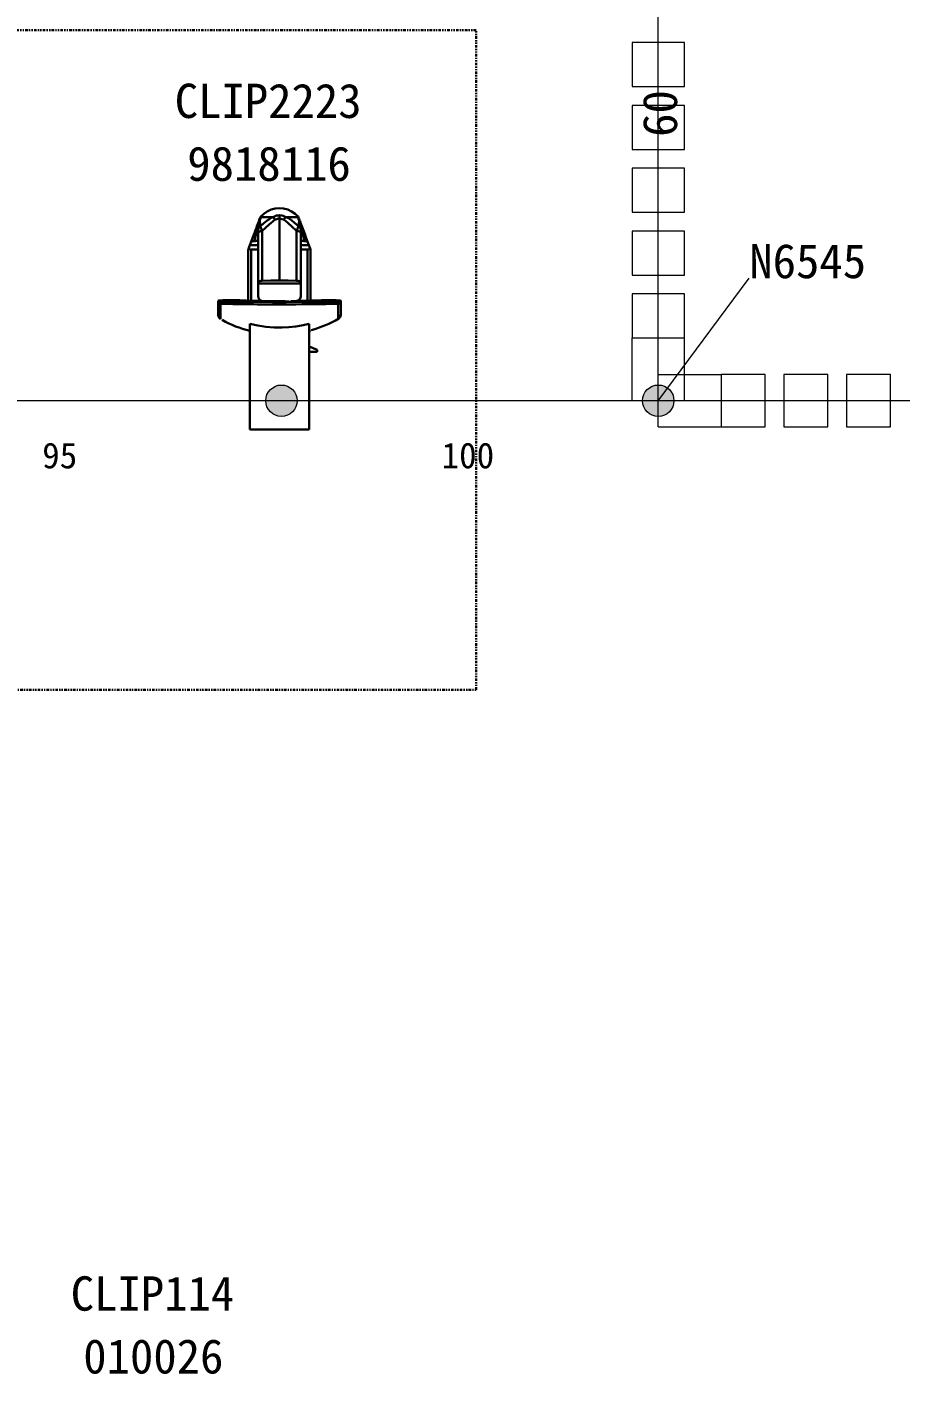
# Model space of a CAD drawing. Header units: millimetres. Extents: x 6 to 3615, y -854 to 0.
# Drawn here: x 1904.3 to 1973.8, y -542.7 to -435.4 of the extents above; entities that cross this region are included whole.
import ezdxf

# ---------------------------------------------------------------- set-up
doc = ezdxf.new("R2010")
doc.units = ezdxf.units.MM
doc.linetypes.add('ACAD_ISO05W100', pattern=[0.35, 0.2, -0.05, 0, -0.05, 0, -0.05])
doc.styles.add('4eff5b8b_Style', font='simfang.ttf')

msp = doc.modelspace()

# ---------------------------------------------------------------- hatches: boundary and pattern name
h = msp.add_hatch(color=256)
edge = h.paths.add_edge_path()
edge.add_arc((1924.56, -465.19), 1.25, 0, 360)
h = msp.add_hatch(color=256)
edge = h.paths.add_edge_path()
edge.add_arc((1924.56, -465.19), 1.25, 0, 360)
h = msp.add_hatch(color=256)
edge = h.paths.add_edge_path()
edge.add_arc((1954.56, -465.19), 1.25, 0, 360)
h = msp.add_hatch(color=256)
edge = h.paths.add_edge_path()
edge.add_arc((1954.56, -465.19), 1.25, 0, 360)

# ---------------------------------------------------------------- linework, layer by layer
at = {"linetype": 'ACAD_ISO05W100', "lineweight": 30}
for p, q in [((1940.06, -435.69), (1840.06, -435.69)), ((1940.06, -488.19), (1940.06, -435.69)), ((1840.06, -488.19), (1940.06, -488.19))]:
    msp.add_line(p, q, dxfattribs=at)
at = {"linetype": 'Continuous', "lineweight": 0}
for p, q in [((1956.65, -436.69), (1952.48, -436.69)), ((1952.48, -436.69), (1952.48, -440.19)), ((1956.65, -440.19), (1956.65, -436.69)), ((1952.48, -440.19), (1956.65, -440.19)), ((1956.65, -440.19), (1956.65, -440.19)), ((1956.65, -441.69), (1952.48, -441.69)), ((1952.48, -441.69), (1952.48, -445.19)), ((1956.65, -445.19), (1956.65, -441.69)), ((1952.48, -445.19), (1956.65, -445.19)), ((1956.65, -445.19), (1956.65, -445.19)), ((1956.65, -446.69), (1952.48, -446.69)), ((1952.48, -446.69), (1952.48, -450.19)), ((1956.65, -450.19), (1956.65, -446.69)), ((1952.48, -450.19), (1956.65, -450.19)), ((1956.65, -450.19), (1956.65, -450.19)), ((1956.65, -451.69), (1952.48, -451.69)), ((1952.48, -451.69), (1952.48, -455.19)), ((1956.65, -455.19), (1956.65, -451.69)), ((1952.48, -455.19), (1956.65, -455.19)), ((1956.65, -455.19), (1956.65, -455.19)), ((1956.65, -456.69), (1952.48, -456.69)), ((1952.48, -456.69), (1952.48, -460.19)), ((1956.65, -460.19), (1956.65, -456.69)), ((1952.48, -460.19), (1956.65, -460.19)), ((1956.65, -460.19), (1956.65, -460.19)), ((1963.06, -463.11), (1959.56, -463.11)), ((1959.56, -463.11), (1959.56, -467.28)), ((1963.06, -467.28), (1963.06, -463.11)), ((1968.06, -463.11), (1964.56, -463.11)), ((1964.56, -463.11), (1964.56, -467.28)), ((1968.06, -467.28), (1968.06, -463.11)), ((1973.06, -463.11), (1969.56, -463.11)), ((1969.56, -463.11), (1969.56, -467.28)), ((1973.06, -467.28), (1973.06, -463.11)), ((1959.56, -467.28), (1963.06, -467.28)), ((1959.56, -467.28), (1959.56, -467.28)), ((1964.56, -467.28), (1968.06, -467.28)), ((1964.56, -467.28), (1964.56, -467.28)), ((1969.56, -467.28), (1973.06, -467.28)), ((1969.56, -467.28), (1969.56, -467.28))]:
    msp.add_line(p, q, dxfattribs=at)
at = {"linetype": 'Continuous', "lineweight": 13}
for points in [[(1954.56, -465.19), (1954.56, -420.19)], [(1954.56, -465.19), (1961.81, -455.44)], [(1954.56, -465.19), (1869.56, -465.19)], [(2004.56, -465.19), (1954.56, -465.19)]]:
    msp.add_lwpolyline(points, dxfattribs=at)
at = {"linetype": 'ACAD_ISO05W100', "lineweight": 30}
msp.add_lwpolyline([(1840.06, -488.19), (1940.06, -488.19), (1940.06, -435.69), (1840.06, -435.69), (1840.06, -488.19)], close=True, dxfattribs=at)
at = {"linetype": 'Continuous', "lineweight": 0}
for points in [[(1956.65, -440.19), (1956.65, -436.69), (1952.48, -436.69), (1952.48, -440.19), (1956.65, -440.19)], [(1956.65, -445.19), (1956.65, -441.69), (1952.48, -441.69), (1952.48, -445.19), (1956.65, -445.19)], [(1956.65, -450.19), (1956.65, -446.69), (1952.48, -446.69), (1952.48, -450.19), (1956.65, -450.19)], [(1956.65, -455.19), (1956.65, -451.69), (1952.48, -451.69), (1952.48, -455.19), (1956.65, -455.19)], [(1956.65, -460.19), (1956.65, -456.69), (1952.48, -456.69), (1952.48, -460.19), (1956.65, -460.19)], [(1959.56, -467.28), (1963.06, -467.28), (1963.06, -463.11), (1959.56, -463.11), (1959.56, -467.28)], [(1964.56, -467.28), (1968.06, -467.28), (1968.06, -463.11), (1964.56, -463.11), (1964.56, -467.28)], [(1969.56, -467.28), (1973.06, -467.28), (1973.06, -463.11), (1969.56, -463.11), (1969.56, -467.28)]]:
    msp.add_lwpolyline(points, close=True, dxfattribs=at)
at = {"linetype": 'Continuous', "lineweight": 30}
for points in [[(1923.43, -450.12), (1923.16, -450.31)], [(1923.74, -449.98), (1923.43, -450.12)], [(1924.07, -449.9), (1923.74, -449.98)], [(1924.4, -449.87), (1924.07, -449.9)], [(1924.73, -449.9), (1924.4, -449.87)], [(1925.06, -449.98), (1924.73, -449.9)], [(1925.36, -450.12), (1925.06, -449.98)], [(1925.64, -450.31), (1925.36, -450.12)], [(1922.61, -451.29), (1922.56, -451.43)], [(1922.61, -451.29), (1922.75, -450.92)], [(1922.61, -451.29), (1922.64, -451.21)], [(1922.62, -451.33), (1922.61, -451.29)], [(1922.65, -451.36), (1922.62, -451.33)], [(1922.62, -451.51), (1922.65, -451.36)], [(1922.64, -451.21), (1922.67, -451.12)], [(1922.67, -451.25), (1922.65, -451.36)], [(1922.65, -451.36), (1922.69, -451.36)], [(1922.75, -450.92), (1922.67, -451.12)], [(1922.67, -451.12), (1922.71, -451.05)], [(1922.68, -451.12), (1922.67, -451.12)], [(1922.7, -451.14), (1922.67, -451.25)], [(1922.68, -451.12), (1922.7, -451.14)], [(1922.69, -451.36), (1922.71, -451.36)], [(1922.7, -451.14), (1922.71, -451.1)], [(1922.73, -451.01), (1922.71, -451.05)], [(1922.71, -451.1), (1922.76, -451.02)], [(1922.73, -451.05), (1922.71, -451.1)], [(1922.73, -451.16), (1922.71, -451.25)], [(1922.71, -451.25), (1922.71, -451.36)], [(1922.71, -451.56), (1922.71, -451.36)], [(1922.71, -451.36), (1922.71, -451.83)], [(1922.73, -451.01), (1922.76, -450.98)], [(1922.76, -451.08), (1922.73, -451.16)], [(1922.78, -450.83), (1922.75, -450.92)], [(1922.75, -450.92), (1922.78, -450.83)], [(1922.81, -451.35), (1922.75, -451.42)], [(1922.76, -450.98), (1922.78, -450.97)], [(1922.76, -451.02), (1922.78, -450.99)], [(1922.79, -451.01), (1922.76, -451.08)], [(1922.78, -450.83), (1922.82, -450.73)], [(1922.78, -450.97), (1922.79, -450.96)], [(1922.78, -450.99), (1922.79, -450.98)], [(1922.79, -450.96), (1922.8, -450.96)], [(1922.79, -450.98), (1922.8, -450.98)], [(1922.8, -450.99), (1922.79, -451.01)], [(1922.79, -451.01), (1922.8, -451)], [(1922.8, -450.96), (1922.81, -450.95)], [(1922.8, -450.97), (1922.8, -450.98)], [(1922.8, -450.97), (1922.8, -450.97)], [(1922.8, -450.98), (1922.8, -450.97)], [(1922.8, -451), (1922.81, -450.98)], [(1922.8, -450.98), (1922.8, -450.99)], [(1922.8, -450.98), (1922.8, -450.98)], [(1922.81, -450.95), (1922.82, -450.95)], [(1922.81, -450.95), (1922.81, -450.95)], [(1922.81, -450.97), (1922.82, -450.96)], [(1922.81, -450.98), (1922.81, -450.97)], [(1922.89, -451.31), (1922.81, -451.35)], [(1922.84, -450.66), (1922.82, -450.73)], [(1922.83, -450.69), (1922.82, -450.73)], [(1922.82, -450.88), (1922.86, -450.74)], [(1922.83, -450.87), (1922.82, -450.88)], [(1922.82, -450.88), (1922.82, -450.95)], [(1922.82, -450.96), (1922.82, -450.95)], [(1922.86, -450.63), (1922.83, -450.69)], [(1922.84, -450.66), (1922.83, -450.69)], [(1922.83, -450.87), (1922.84, -450.94)], [(1922.86, -450.63), (1922.84, -450.66)], [(1922.86, -450.64), (1922.84, -450.66)], [(1922.84, -450.94), (1922.86, -451.08)], [(1922.86, -450.63), (1922.91, -450.55)], [(1922.91, -450.57), (1922.86, -450.63)], [(1922.88, -450.68), (1922.86, -450.74)], [(1922.86, -451.08), (1922.89, -451.31)], [(1922.88, -450.68), (1922.9, -450.61)], [(1922.92, -450.54), (1922.89, -450.59)], [(1922.89, -451.31), (1923.16, -451.06)], [(1922.89, -451.33), (1922.89, -451.31)], [(1922.93, -451.42), (1922.89, -451.33)], [(1922.91, -450.57), (1922.9, -450.61)], [(1922.91, -450.55), (1922.92, -450.54)], [(1922.91, -450.57), (1922.91, -450.55)], [(1922.97, -450.57), (1922.91, -450.57)], [(1923.16, -450.31), (1922.92, -450.54)], [(1922.97, -450.57), (1923.08, -450.57)], [(1923.08, -450.57), (1923.23, -450.57)], [(1923.16, -451.06), (1923.41, -450.86)], [(1923.23, -450.57), (1923.42, -450.57)], [(1923.3, -451.42), (1923.61, -451.14)], [(1923.6, -450.73), (1923.41, -450.86)], [(1923.65, -450.57), (1923.42, -450.57)], [(1923.6, -450.73), (1923.75, -450.64)], [(1923.61, -451.14), (1923.71, -451.05)], [(1923.9, -450.57), (1923.65, -450.57)], [(1923.71, -451.05), (1923.9, -450.9)], [(1923.75, -450.64), (1923.9, -450.57)], [(1924.05, -450.5), (1923.9, -450.57)], [(1923.99, -450.68), (1923.9, -450.57)], [(1923.9, -450.9), (1924.07, -450.78)], [(1924.07, -450.78), (1923.99, -450.68)], [(1924.16, -450.46), (1924.05, -450.5)], [(1924.07, -450.78), (1924.1, -450.77)], [(1924.1, -450.77), (1924.24, -450.72)], [(1924.16, -450.46), (1924.28, -450.44)], [(1924.24, -450.72), (1924.4, -450.7)], [(1924.28, -450.44), (1924.4, -450.43)], [(1924.4, -450.43), (1924.4, -450.56)], [(1924.4, -450.43), (1924.6, -450.45)], [(1924.4, -450.56), (1924.4, -450.7)], [(1924.4, -450.7), (1924.4, -455.62)], [(1924.44, -450.7), (1924.4, -450.7)], [(1924.59, -450.73), (1924.44, -450.7)], [(1924.73, -450.78), (1924.59, -450.73)], [(1924.6, -450.45), (1924.7, -450.48)], [(1924.7, -450.48), (1924.8, -450.52)], [(1924.82, -450.67), (1924.73, -450.78)], [(1924.73, -450.78), (1924.88, -450.88)], [(1924.8, -450.52), (1924.9, -450.57)], [(1924.9, -450.57), (1924.82, -450.67)], [(1924.88, -450.88), (1925.07, -451.03)], [(1924.9, -450.57), (1925.11, -450.67)], [(1925.15, -450.57), (1924.9, -450.57)], [(1925.07, -451.03), (1925.39, -451.32)], [(1925.11, -450.67), (1925.39, -450.86)], [(1925.15, -450.57), (1925.37, -450.57)], [(1925.37, -450.57), (1925.57, -450.57)], [(1925.39, -450.86), (1925.6, -451.03)], [(1925.39, -451.32), (1925.77, -451.68)], [(1925.72, -450.57), (1925.57, -450.57)], [(1925.6, -451.03), (1925.91, -451.31)], [(1925.88, -450.54), (1925.64, -450.31)], [(1925.83, -450.57), (1925.72, -450.57)], [(1925.89, -450.57), (1925.83, -450.57)], [(1925.87, -451.4), (1925.91, -451.31)], [(1925.88, -450.54), (1925.88, -450.55)], [(1925.88, -450.54), (1925.91, -450.59)], [(1925.88, -450.55), (1925.93, -450.63)], [(1925.88, -450.55), (1925.89, -450.57)], [(1925.9, -450.61), (1925.89, -450.57)], [(1925.89, -450.57), (1925.93, -450.63)], [(1925.92, -450.66), (1925.9, -450.61)], [(1925.91, -451.31), (1925.92, -451.21)], [(1925.91, -451.31), (1925.99, -451.36)], [(1925.93, -450.73), (1925.92, -450.66)], [(1925.92, -451.21), (1925.95, -451.02)], [(1925.93, -450.63), (1925.95, -450.66)], [(1925.93, -450.63), (1925.96, -450.69)], [(1925.98, -450.88), (1925.93, -450.73)], [(1925.95, -450.66), (1925.96, -450.69)], [(1925.96, -450.69), (1925.95, -450.66)], [(1925.95, -450.66), (1925.96, -450.69)], [(1925.97, -450.87), (1925.95, -451.02)], [(1925.96, -450.69), (1925.98, -450.74)], [(1925.97, -450.87), (1925.98, -450.88)], [(1926.01, -450.81), (1925.98, -450.74)], [(1925.98, -450.95), (1925.98, -450.88)], [(1925.98, -450.95), (1925.98, -450.96)], [(1925.98, -450.95), (1925.98, -450.95)], [(1925.99, -450.95), (1925.98, -450.95)], [(1925.98, -450.96), (1925.98, -450.97)], [(1925.98, -450.97), (1925.99, -450.98)], [(1926, -450.96), (1925.99, -450.95)], [(1925.99, -450.98), (1925.99, -450.97)], [(1926, -450.97), (1925.99, -450.97)], [(1925.99, -450.98), (1926.01, -451.01)], [(1925.99, -450.98), (1926, -450.99)], [(1925.99, -450.98), (1925.99, -450.98)], [(1926.05, -451.42), (1925.99, -451.36)], [(1926.01, -450.96), (1926, -450.96)], [(1926, -450.98), (1926, -450.97)], [(1926, -450.98), (1926, -450.98)], [(1926.01, -450.98), (1926, -450.98)], [(1926, -450.99), (1926.01, -451.01)], [(1926.01, -450.81), (1926.04, -450.9)], [(1926.04, -450.9), (1926.01, -450.81)], [(1926.01, -450.96), (1926.03, -450.98)], [(1926.01, -450.98), (1926.02, -450.99)], [(1926.04, -451.08), (1926.01, -451.01)], [(1926.02, -451), (1926.02, -450.99)], [(1926.05, -451.04), (1926.02, -451)], [(1926.05, -451.01), (1926.03, -450.98)], [(1926.08, -451.02), (1926.04, -450.9)], [(1926.04, -451.08), (1926.07, -451.17)], [(1926.08, -451.04), (1926.05, -451.01)], [(1926.09, -451.14), (1926.05, -451.04)], [(1926.07, -451.17), (1926.09, -451.26)], [(1926.18, -451.29), (1926.08, -451.02)], [(1926.12, -451.12), (1926.08, -451.02)], [(1926.12, -451.12), (1926.08, -451.04)], [(1926.09, -451.14), (1926.11, -451.12)], [(1926.13, -451.25), (1926.09, -451.14)], [(1926.09, -451.36), (1926.09, -451.26)], [(1926.09, -451.36), (1926.09, -451.56)], [(1926.11, -451.36), (1926.09, -451.36)], [(1926.11, -451.12), (1926.12, -451.12)], [(1926.15, -451.36), (1926.11, -451.36)], [(1926.14, -451.17), (1926.12, -451.12)], [(1926.15, -451.36), (1926.13, -451.25)], [(1926.18, -451.29), (1926.14, -451.17)], [(1926.18, -451.32), (1926.15, -451.36)], [(1926.19, -451.55), (1926.15, -451.36)], [(1926.18, -451.29), (1926.18, -451.32)], [(1926.21, -451.35), (1926.18, -451.29)], [(1926.27, -451.51), (1926.21, -451.35)], [(1922.28, -452.17), (1922.04, -452.82)], [(1922.36, -451.97), (1922.28, -452.17)], [(1922.28, -452.17), (1922.31, -452.18)], [(1922.31, -452.18), (1922.38, -452.21)], [(1922.43, -451.77), (1922.36, -451.97)], [(1922.38, -452.21), (1922.47, -452.24)], [(1922.47, -452.24), (1922.38, -452.48)], [(1922.5, -451.58), (1922.43, -451.77)], [(1922.52, -451.99), (1922.47, -452.24)], [(1922.47, -452.24), (1922.47, -452.48)], [(1922.5, -451.58), (1922.56, -451.43)], [(1922.56, -451.43), (1922.5, -451.58)], [(1922.57, -451.76), (1922.52, -451.99)], [(1922.57, -451.76), (1922.62, -451.51)], [(1922.66, -452.44), (1922.69, -452.43)], [(1922.69, -452.43), (1922.71, -452.43)], [(1922.71, -451.56), (1922.72, -451.49)], [(1922.71, -451.59), (1922.71, -451.56)], [(1922.71, -451.7), (1922.71, -451.59)], [(1922.71, -451.83), (1922.71, -451.7)], [(1922.71, -451.83), (1922.73, -451.78)], [(1922.71, -455.75), (1922.71, -451.83)], [(1922.71, -452.43), (1922.71, -452.46)], [(1922.75, -451.42), (1922.72, -451.49)], [(1922.73, -451.78), (1922.79, -451.74)], [(1922.89, -451.7), (1922.79, -451.74)], [(1922.89, -451.7), (1923.01, -451.68)], [(1922.98, -451.54), (1922.93, -451.42)], [(1923.03, -451.68), (1922.98, -451.54)], [(1923.01, -451.68), (1923.03, -451.68)], [(1923.03, -451.68), (1923.3, -451.42)], [(1923.03, -455.65), (1923.03, -451.68)], [(1925.77, -451.68), (1925.78, -451.65)], [(1925.77, -455.65), (1925.77, -451.68)], [(1925.89, -451.7), (1925.77, -451.68)], [(1925.78, -451.65), (1925.83, -451.52)], [(1925.83, -451.52), (1925.87, -451.4)], [(1926, -451.73), (1925.89, -451.7)], [(1926.07, -451.78), (1926, -451.73)], [(1926.08, -451.49), (1926.05, -451.42)], [(1926.07, -451.78), (1926.09, -451.83)], [(1926.09, -451.56), (1926.08, -451.49)], [(1926.09, -451.56), (1926.09, -451.66)], [(1926.09, -451.66), (1926.09, -451.78)], [(1926.09, -451.78), (1926.09, -451.83)], [(1926.09, -452.72), (1926.09, -451.83)], [(1926.09, -451.83), (1926.09, -455.75)], [(1926.1, -452.43), (1926.09, -452.43)], [(1926.14, -452.44), (1926.1, -452.43)], [(1926.23, -451.76), (1926.19, -451.55)], [(1926.27, -451.94), (1926.23, -451.76)], [(1926.33, -451.69), (1926.27, -451.51)], [(1926.3, -452.08), (1926.27, -451.94)], [(1926.33, -452.24), (1926.3, -452.08)], [(1926.42, -451.92), (1926.33, -451.69)], [(1926.33, -451.69), (1926.42, -451.92)], [(1926.33, -452.24), (1926.42, -452.21)], [(1926.33, -452.24), (1926.42, -452.48)], [(1926.33, -452.48), (1926.33, -452.24)], [(1926.51, -452.17), (1926.42, -451.92)], [(1926.42, -452.21), (1926.49, -452.18)], [(1926.51, -452.17), (1926.49, -452.18)], [(1926.75, -452.82), (1926.51, -452.17)], [(1921.93, -453.12), (1921.92, -453.2)], [(1921.92, -457.22), (1921.92, -453.2)], [(1921.93, -453.12), (1922, -452.95)], [(1921.95, -453.07), (1921.93, -453.12)], [(1921.95, -453.07), (1922, -452.95)], [(1922.01, -453.13), (1921.95, -453.07)], [(1922, -452.95), (1922.04, -452.82)], [(1922.1, -453.16), (1922.01, -453.13)], [(1922.09, -452.69), (1922.04, -452.82)], [(1922.71, -452.82), (1922.04, -452.82)], [(1922.14, -452.6), (1922.09, -452.69)], [(1922.1, -453.16), (1922.15, -453.16)], [(1922.2, -452.53), (1922.14, -452.6)], [(1922.71, -453.16), (1922.15, -453.16)], [(1922.15, -457.23), (1922.15, -453.16)], [(1922.29, -452.49), (1922.2, -452.53)], [(1922.38, -452.48), (1922.29, -452.49)], [(1922.38, -452.48), (1922.47, -452.48)], [(1922.54, -452.47), (1922.47, -452.48)], [(1922.54, -452.47), (1922.61, -452.46)], [(1922.61, -452.46), (1922.66, -452.44)], [(1922.71, -452.52), (1922.71, -452.54)], [(1926.09, -452.49), (1926.09, -452.46)], [(1926.09, -452.46), (1926.09, -452.46)], [(1926.09, -452.72), (1926.09, -452.7)], [(1926.75, -452.82), (1926.09, -452.82)], [(1926.64, -453.16), (1926.09, -453.16)], [(1926.19, -452.46), (1926.14, -452.44)], [(1926.26, -452.47), (1926.19, -452.46)], [(1926.33, -452.48), (1926.26, -452.47)], [(1926.33, -452.48), (1926.42, -452.48)], [(1926.42, -452.48), (1926.48, -452.48)], [(1926.48, -452.48), (1926.53, -452.5)], [(1926.53, -452.5), (1926.61, -452.54)], [(1926.61, -452.54), (1926.67, -452.62)], [(1926.64, -453.16), (1926.74, -453.15)], [(1926.64, -457.23), (1926.64, -453.16)], [(1926.71, -452.72), (1926.67, -452.62)], [(1926.71, -452.72), (1926.75, -452.82)], [(1926.74, -453.15), (1926.82, -453.1)], [(1926.8, -452.95), (1926.75, -452.82)], [(1926.84, -453.07), (1926.8, -452.95)], [(1926.84, -453.07), (1926.82, -453.1)], [(1926.84, -453.07), (1926.86, -453.12)], [(1926.86, -453.12), (1926.88, -453.2)], [(1926.88, -457.22), (1926.88, -453.2)], [(1923.71, -455.63), (1923.03, -455.65)], [(1924.4, -455.62), (1923.71, -455.63)], [(1925.09, -455.63), (1924.4, -455.62)], [(1925.77, -455.65), (1925.09, -455.63)], [(1922.72, -455.73), (1922.71, -455.75)], [(1922.71, -455.85), (1922.71, -455.75)], [(1922.71, -455.75), (1922.71, -455.85)], [(1924.4, -455.85), (1922.71, -455.85)], [(1922.71, -456.88), (1922.71, -455.85)], [(1922.77, -455.7), (1922.72, -455.73)], [(1922.84, -455.68), (1922.77, -455.7)], [(1922.93, -455.66), (1922.84, -455.68)], [(1923.03, -455.65), (1922.93, -455.66)], [(1924.4, -455.85), (1926.09, -455.85)], [(1925.87, -455.66), (1925.77, -455.65)], [(1925.96, -455.68), (1925.87, -455.66)], [(1926.03, -455.7), (1925.96, -455.68)], [(1926.08, -455.73), (1926.03, -455.7)], [(1926.09, -455.75), (1926.08, -455.73)], [(1926.09, -455.75), (1926.09, -455.85)], [(1926.09, -455.85), (1926.09, -456.88)], [(1919.53, -457.23), (1919.52, -457.25)], [(1919.55, -457.33), (1919.52, -457.25)], [(1919.52, -457.25), (1919.52, -457.44)], [(1919.52, -457.44), (1919.52, -457.68)], [(1919.52, -457.44), (1919.52, -457.65)], [(1919.52, -457.88), (1919.52, -457.65)], [(1919.52, -457.68), (1919.52, -457.65)], [(1919.52, -457.68), (1919.52, -457.88)], [(1919.53, -457.23), (1919.58, -457.21)], [(1919.59, -457.4), (1919.55, -457.33)], [(1919.89, -457.2), (1919.58, -457.21)], [(1919.58, -457.21), (1919.58, -457.22)], [(1919.58, -457.22), (1919.59, -457.24)], [(1919.59, -457.24), (1919.6, -457.26)], [(1919.59, -457.4), (1919.65, -457.45)], [(1919.6, -457.26), (1919.62, -457.28)], [(1919.62, -457.28), (1919.65, -457.3)], [(1919.65, -457.3), (1919.66, -457.3)], [(1919.65, -457.45), (1919.72, -457.48)], [(1919.66, -457.3), (1920.03, -457.31)], [(1919.66, -457.35), (1919.66, -457.3)], [(1919.67, -457.4), (1919.66, -457.35)], [(1919.69, -457.45), (1919.67, -457.4)], [(1919.72, -457.48), (1919.69, -457.45)], [(1919.72, -457.48), (1920.03, -457.49)], [(1919.72, -457.76), (1919.72, -457.48)], [(1919.72, -457.93), (1919.72, -457.76)], [(1919.89, -457.2), (1920.23, -457.19)], [(1920.03, -457.31), (1920.44, -457.31)], [(1920.03, -457.49), (1920.4, -457.49)], [(1920.59, -457.19), (1920.23, -457.19)], [(1920.4, -457.49), (1920.7, -457.5)], [(1920.44, -457.31), (1920.87, -457.32)], [(1920.59, -457.19), (1920.78, -457.2)], [(1920.7, -457.5), (1920.96, -457.5)], [(1921.25, -457.2), (1920.78, -457.2)], [(1920.87, -457.32), (1921.33, -457.32)], [(1920.96, -457.5), (1921.21, -457.51)], [(1921.21, -457.51), (1921.46, -457.51)], [(1921.74, -457.22), (1921.25, -457.2)], [(1921.81, -457.32), (1921.33, -457.32)], [(1921.46, -457.51), (1921.85, -457.51)], [(1922.25, -457.23), (1921.74, -457.22)], [(1922.3, -457.33), (1921.81, -457.32)], [(1921.85, -457.51), (1922.33, -457.51)], [(1922.77, -457.24), (1922.25, -457.23)], [(1922.82, -457.33), (1922.3, -457.33)], [(1922.33, -457.51), (1922.62, -457.52)], [(1922.62, -457.52), (1923.1, -457.52)], [(1922.72, -457), (1922.71, -456.88)], [(1922.78, -457.11), (1922.72, -457)], [(1922.73, -457.03), (1922.72, -457)], [(1922.78, -457.11), (1922.72, -457)], [(1923.31, -457.26), (1922.77, -457.24)], [(1922.82, -457.16), (1922.78, -457.11)], [(1922.78, -457.11), (1922.87, -457.2)], [(1922.87, -457.2), (1922.78, -457.11)], [(1923.34, -457.33), (1922.82, -457.33)], [(1922.87, -457.2), (1922.97, -457.25)], [(1922.97, -457.25), (1922.87, -457.2)], [(1922.97, -457.25), (1922.95, -457.24)], [(1923.1, -457.52), (1923.45, -457.52)], [(1923.85, -457.27), (1923.31, -457.26)], [(1923.86, -457.34), (1923.34, -457.33)], [(1923.45, -457.52), (1923.79, -457.52)], [(1923.79, -457.52), (1924.1, -457.52)], [(1924.4, -457.27), (1923.85, -457.27)], [(1924.4, -457.34), (1923.86, -457.34)], [(1924.1, -457.52), (1924.4, -457.52)], [(1924.85, -457.27), (1924.4, -457.27)], [(1924.93, -457.34), (1924.4, -457.34)], [(1924.4, -457.52), (1924.67, -457.52)], [(1924.67, -457.52), (1924.97, -457.52)], [(1925.46, -457.33), (1924.85, -457.27)], [(1925.46, -457.33), (1924.93, -457.34)], [(1924.97, -457.52), (1925.32, -457.52)], [(1925.76, -457.25), (1925.3, -457.26)], [(1925.32, -457.52), (1925.7, -457.52)], [(1925.46, -457.33), (1925.98, -457.33)], [(1925.7, -457.52), (1926.17, -457.51)], [(1926.29, -457.24), (1925.76, -457.25)], [(1925.93, -457.2), (1925.82, -457.25)], [(1925.83, -457.25), (1925.93, -457.2)], [(1925.85, -457.24), (1925.83, -457.25)], [(1925.93, -457.2), (1926.02, -457.11)], [(1926.02, -457.11), (1925.93, -457.2)], [(1925.93, -457.2), (1925.98, -457.16)], [(1925.98, -457.33), (1926.49, -457.33)], [(1926.07, -457), (1926.02, -457.11)], [(1926.07, -457), (1926.02, -457.11)], [(1926.02, -457.11), (1926.06, -457.03)], [(1926.07, -457), (1926.09, -456.88)], [(1926.17, -457.51), (1926.59, -457.51)], [(1926.8, -457.22), (1926.29, -457.24)], [(1926.99, -457.32), (1926.49, -457.33)], [(1926.59, -457.51), (1926.95, -457.51)], [(1927.29, -457.21), (1926.8, -457.22)], [(1926.95, -457.51), (1927.21, -457.51)], [(1926.99, -457.32), (1927.47, -457.32)], [(1927.21, -457.51), (1927.62, -457.51)], [(1927.76, -457.2), (1927.29, -457.21)], [(1927.47, -457.32), (1927.93, -457.32)], [(1927.62, -457.51), (1927.72, -457.5)], [(1927.72, -457.5), (1928.09, -457.5)], [(1928.21, -457.19), (1927.76, -457.2)], [(1927.93, -457.32), (1928.36, -457.31)], [(1928.09, -457.5), (1928.44, -457.49)], [(1928.21, -457.19), (1928.57, -457.19)], [(1928.36, -457.31), (1928.77, -457.31)], [(1928.44, -457.49), (1928.75, -457.49)], [(1928.91, -457.2), (1928.57, -457.19)], [(1928.75, -457.49), (1929.08, -457.48)], [(1928.77, -457.31), (1929.14, -457.3)], [(1928.91, -457.2), (1929.22, -457.21)], [(1929.1, -457.45), (1929.08, -457.48)], [(1929.15, -457.45), (1929.08, -457.48)], [(1929.08, -457.48), (1929.08, -457.7)], [(1929.08, -457.91), (1929.08, -457.7)], [(1929.12, -457.4), (1929.1, -457.45)], [(1929.14, -457.35), (1929.12, -457.4)], [(1929.14, -457.3), (1929.17, -457.29)], [(1929.14, -457.35), (1929.14, -457.3)], [(1929.21, -457.4), (1929.15, -457.45)], [(1929.17, -457.29), (1929.18, -457.28)], [(1929.18, -457.28), (1929.2, -457.27)], [(1929.2, -457.27), (1929.21, -457.25)], [(1929.21, -457.25), (1929.22, -457.22)], [(1929.25, -457.33), (1929.21, -457.4)], [(1929.22, -457.22), (1929.22, -457.21)], [(1929.22, -457.21), (1929.26, -457.22)], [(1929.28, -457.25), (1929.25, -457.33)], [(1929.26, -457.22), (1929.28, -457.25)], [(1929.28, -457.44), (1929.28, -457.25)], [(1929.28, -457.58), (1929.28, -457.44)], [(1929.28, -457.44), (1929.28, -457.65)], [(1929.28, -457.72), (1929.28, -457.58)], [(1929.28, -457.65), (1929.28, -457.72)], [(1929.28, -457.83), (1929.28, -457.72)], [(1919.52, -457.88), (1919.52, -458.04)], [(1919.52, -458.04), (1919.52, -458.18)], [(1919.52, -458.15), (1919.52, -458.13)], [(1919.52, -458.15), (1919.52, -458.15)], [(1919.52, -458.27), (1919.52, -458.18)], [(1919.52, -458.18), (1919.52, -458.27)], [(1919.52, -458.33), (1919.52, -458.27)], [(1919.52, -458.27), (1919.52, -458.33)], [(1919.52, -458.33), (1919.52, -458.34)], [(1919.52, -458.33), (1919.52, -458.34)], [(1919.52, -458.33), (1919.52, -458.34)], [(1919.52, -458.34), (1919.52, -458.4)], [(1919.53, -458.45), (1919.52, -458.34)], [(1919.52, -458.34), (1919.53, -458.45)], [(1919.53, -458.45), (1919.57, -458.55)], [(1919.57, -458.55), (1919.64, -458.63)], [(1919.64, -458.63), (1919.72, -458.7)], [(1919.72, -458.05), (1919.72, -457.93)], [(1919.72, -458.05), (1919.72, -458.17)], [(1919.72, -458.28), (1919.72, -458.17)], [(1919.72, -458.42), (1919.72, -458.28)], [(1919.72, -458.55), (1919.72, -458.42)], [(1919.72, -458.55), (1919.72, -458.62)], [(1919.72, -458.62), (1919.72, -458.65)], [(1919.72, -458.69), (1919.72, -458.65)], [(1919.72, -458.69), (1919.72, -458.7)], [(1929.08, -458.1), (1929.08, -457.91)], [(1929.08, -458.27), (1929.08, -458.1)], [(1929.08, -458.38), (1929.08, -458.27)], [(1929.08, -458.38), (1929.08, -458.47)], [(1929.08, -458.47), (1929.08, -458.59)], [(1929.08, -458.59), (1929.08, -458.65)], [(1929.16, -458.63), (1929.08, -458.7)], [(1929.08, -458.65), (1929.08, -458.69)], [(1929.08, -458.69), (1929.08, -458.7)], [(1929.16, -458.63), (1929.23, -458.55)], [(1929.27, -458.45), (1929.23, -458.55)], [(1929.28, -458.34), (1929.27, -458.4)], [(1929.27, -458.45), (1929.28, -458.34)], [(1929.28, -457.94), (1929.28, -457.83)], [(1929.28, -458.03), (1929.28, -457.94)], [(1929.28, -457.97), (1929.28, -458.11)], [(1929.28, -458.11), (1929.28, -458.03)], [(1929.28, -458.11), (1929.28, -458.03)], [(1929.28, -458.18), (1929.28, -458.11)], [(1929.28, -458.18), (1929.28, -458.24)], [(1929.28, -458.24), (1929.28, -458.18)], [(1929.28, -458.24), (1929.28, -458.28)], [(1929.28, -458.28), (1929.28, -458.24)], [(1929.28, -458.28), (1929.28, -458.32)], [(1929.28, -458.33), (1929.28, -458.32)], [(1929.28, -458.33), (1929.28, -458.34)], [(1929.28, -458.33), (1929.28, -458.34)], [(1922.04, -459.06), (1922.67, -459.21)], [(1922.04, -459.06), (1922.04, -463.51)], [(1922.04, -459.06), (1922.04, -459.25)], [(1922.04, -459.25), (1922.04, -459.4)], [(1922.04, -459.4), (1922.04, -459.47)], [(1922.04, -459.47), (1922.04, -459.5)], [(1922.04, -459.75), (1922.04, -459.86)], [(1922.67, -459.21), (1923.32, -459.31)], [(1923.32, -459.31), (1923.97, -459.36)], [(1923.97, -459.36), (1924.62, -459.37)], [(1924.62, -459.37), (1925.16, -459.34)], [(1925.16, -459.34), (1925.7, -459.28)], [(1925.7, -459.28), (1926.15, -459.2)], [(1926.76, -459.06), (1926.15, -459.2)], [(1926.76, -463.36), (1926.76, -459.06)], [(1926.76, -459.36), (1926.76, -459.32)], [(1926.76, -459.36), (1926.76, -459.86)], [(1926.76, -459.41), (1926.76, -459.36)], [(1926.76, -459.62), (1926.86, -459.6)], [(1926.76, -459.6), (1926.76, -459.6)], [(1926.76, -460.88), (1927.41, -461.13)], [(1926.76, -462.43), (1926.76, -460.94)], [(1926.76, -461.29), (1927.41, -461.29)], [(1927.41, -461.13), (1927.41, -461.29)], [(1926.76, -462.43), (1926.76, -467.48)], [(1922.04, -463.51), (1922.03, -463.59)], [(1922.04, -463.59), (1922.03, -463.59)], [(1922.04, -463.59), (1922.03, -467.48)], [(1926.76, -467.48), (1922.03, -467.48)]]:
    msp.add_lwpolyline(points, dxfattribs=at)
at = {"linetype": 'Continuous', "lineweight": 0}
for points in [[(1952.48, -465.19), (1952.48, -460.19)], [(1956.65, -465.19), (1956.64, -460.19)], [(1954.56, -467.28), (1954.56, -463.11)], [(1954.56, -463.11), (1959.56, -463.11)], [(1956.65, -465.19), (1952.48, -465.19)], [(1954.56, -467.28), (1959.56, -467.28)]]:
    msp.add_lwpolyline(points, dxfattribs=at)
at = {"linetype": 'Continuous', "lineweight": 13}
for centre in [(1924.56, -465.19), (1924.56, -465.19), (1924.56, -465.19), (1924.56, -465.19), (1954.56, -465.19), (1954.56, -465.19), (1954.56, -465.19), (1954.56, -465.19)]:
    msp.add_circle(centre, 1.25, dxfattribs=at)
at = {"linetype": 'Continuous', "lineweight": 30}
for centre, radius, start, end in [((1924.23, -450.85), 9.05, -119, -104), ((1924.57, -450.76), 9.12, -75, -60)]:
    msp.add_arc(centre, radius, start, end, dxfattribs=at)

# ---------------------------------------------------------------- texts
at = {"linetype": 'Continuous', "style": '4eff5b8b_Style'}
for s, height, p in [('CLIP2223', 2.734, (1916.06, -442.69)), ('9818116', 2.734, (1917.06, -447.69)), ('N6545', 2.734, (1961.81, -455.44)), ('95', 2.051, (1905.51, -470.57)), ('100', 2.051, (1937.31, -470.57)), ('CLIP114', 2.734, (1907.78, -537.61)), ('010026', 2.734, (1908.78, -542.61))]:
    msp.add_text(s, height=height, dxfattribs=at).set_placement(p)
msp.add_text('60', height=2.734, rotation=-270, dxfattribs=at).set_placement((1956.06, -444.19))

doc.saveas('drawing.dxf')
